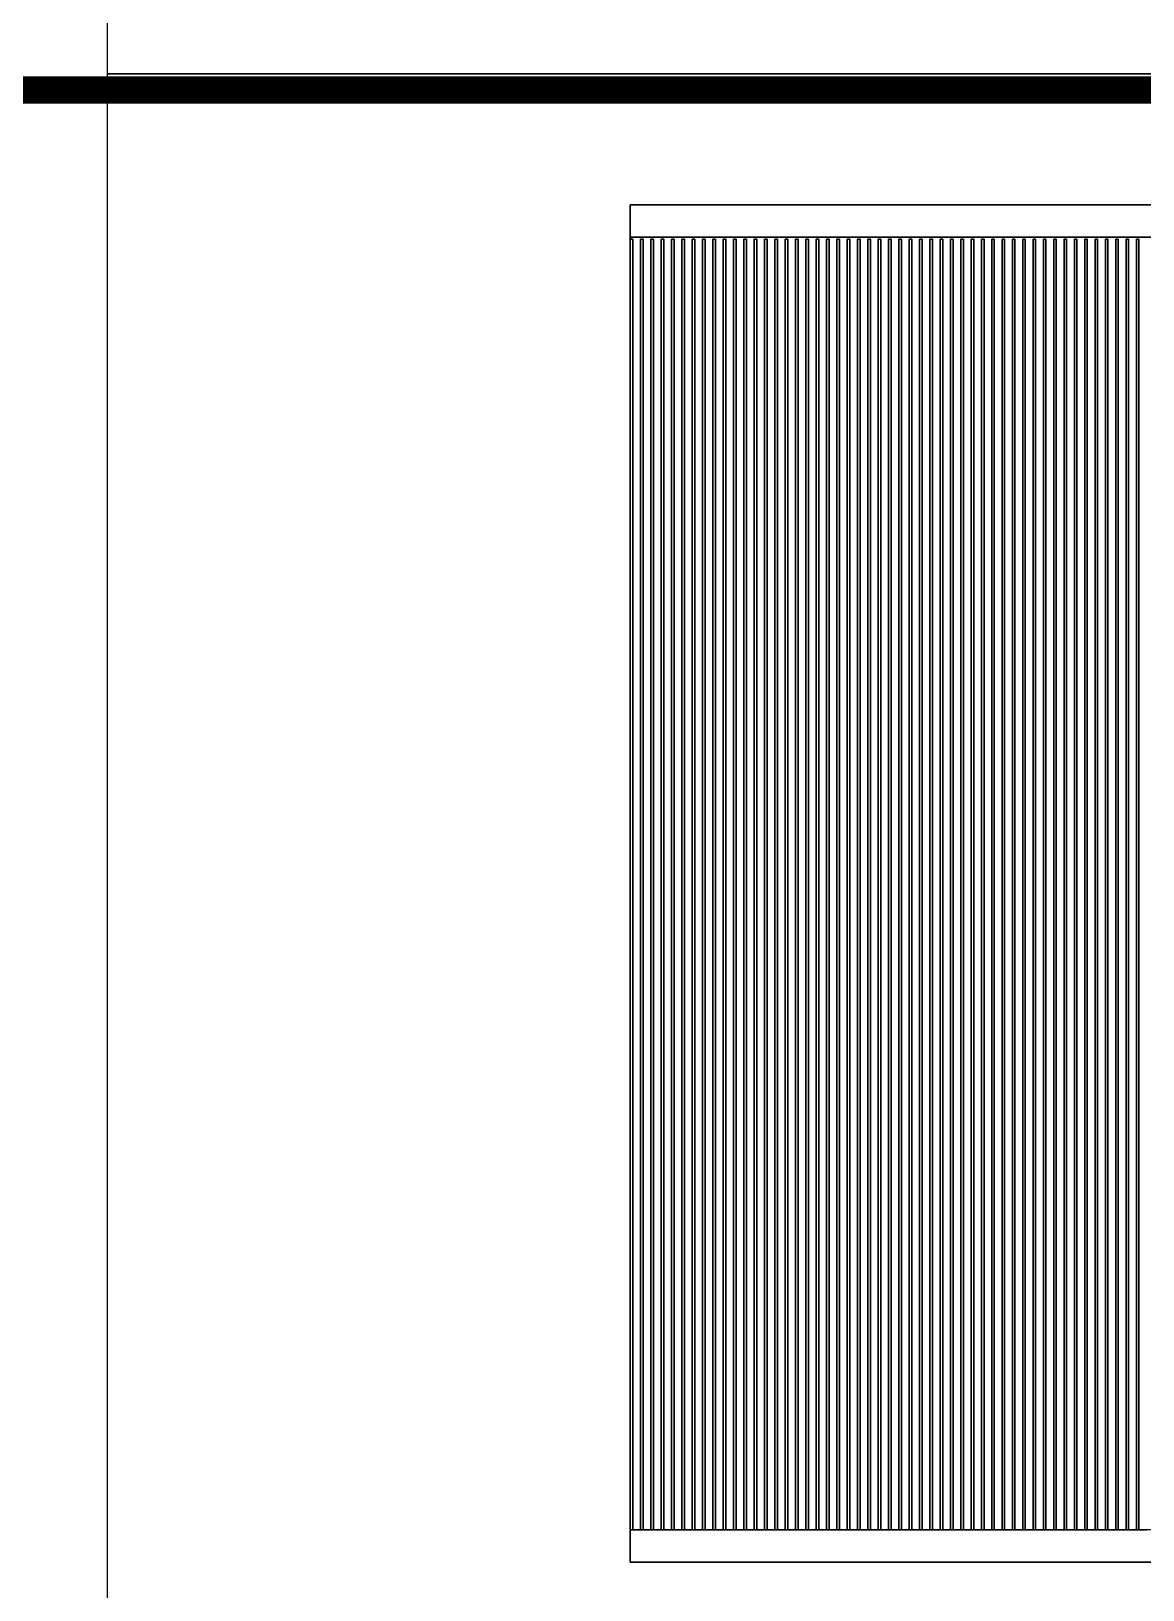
# Model space of a CAD drawing. Extents: x -11215 to 11250, y -11250 to 11250.
# Drawn here: x 1693 to 2554, y -547 to 660 of the extents above; entities that cross this region are included whole.
import ezdxf

# ---------------------------------------------------------------- set-up
doc = ezdxf.new("R2010")
doc.units = 0
doc.layers.get('0').update_dxf_attribs({"linetype": 'CONTINUOUS'})
doc.layers.add('CIF_NbWiring', color=7, linetype='CONTINUOUS')

# ---------------------------------------------------------------- blocks, each defined once
blk = doc.blocks.new('MS-Caps')
at = {"layer": 'CIF_NbWiring'}
for points in [[(-50, 475.25), (-970, 475.25), (-970, 450.25), (-566, 450.25)], [(-570, -551.25), (-576, -551.25), (-576, 448.75), (-578, 448.75), (-578, -551.25), (-584, -551.25), (-584, 448.75), (-586, 448.75), (-586, -551.25), (-592, -551.25), (-592, 448.75), (-594, 448.75), (-594, -551.25), (-600, -551.25), (-600, 448.75), (-602, 448.75), (-602, -551.25), (-608, -551.25), (-608, 448.75), (-610, 448.75), (-610, -551.25), (-616, -551.25), (-616, 448.75), (-618, 448.75), (-618, -551.25), (-624, -551.25), (-624, 448.75), (-626, 448.75), (-626, -551.25), (-632, -551.25), (-632, 448.75), (-634, 448.75), (-634, -551.25), (-640, -551.25), (-640, 448.75), (-642, 448.75), (-642, -551.25), (-648, -551.25), (-648, 448.75), (-650, 448.75), (-650, -551.25), (-656, -551.25), (-656, 448.75), (-658, 448.75), (-658, -551.25), (-664, -551.25), (-664, 448.75), (-666, 448.75), (-666, -551.25), (-672, -551.25), (-672, 448.75), (-674, 448.75), (-674, -551.25), (-680, -551.25), (-680, 448.75), (-682, 448.75), (-682, -551.25), (-688, -551.25), (-688, 448.75), (-690, 448.75), (-690, -551.25), (-696, -551.25), (-696, 448.75), (-698, 448.75), (-698, -551.25), (-704, -551.25), (-704, 448.75), (-706, 448.75), (-706, -551.25), (-712, -551.25), (-712, 448.75), (-714, 448.75), (-714, -551.25), (-720, -551.25), (-720, 448.75), (-722, 448.75), (-722, -551.25), (-728, -551.25), (-728, 448.75), (-730, 448.75), (-730, -551.25), (-736, -551.25), (-736, 448.75), (-738, 448.75), (-738, -551.25), (-744, -551.25), (-744, 448.75), (-746, 448.75), (-746, -551.25), (-752, -551.25), (-752, 448.75), (-754, 448.75), (-754, -551.25), (-760, -551.25), (-760, 448.75), (-762, 448.75), (-762, -551.25), (-768, -551.25), (-768, 448.75), (-770, 448.75), (-770, -551.25), (-776, -551.25), (-776, 448.75), (-778, 448.75), (-778, -551.25), (-784, -551.25), (-784, 448.75), (-786, 448.75), (-786, -551.25), (-792, -551.25), (-792, 448.75), (-794, 448.75), (-794, -551.25), (-800, -551.25), (-800, 448.75), (-802, 448.75), (-802, -551.25), (-808, -551.25), (-808, 448.75), (-810, 448.75), (-810, -551.25), (-816, -551.25), (-816, 448.75), (-818, 448.75), (-818, -551.25), (-824, -551.25), (-824, 448.75), (-826, 448.75), (-826, -551.25), (-832, -551.25), (-832, 448.75), (-834, 448.75), (-834, -551.25), (-840, -551.25), (-840, 448.75), (-842, 448.75), (-842, -551.25), (-848, -551.25), (-848, 448.75), (-850, 448.75), (-850, -551.25), (-856, -551.25), (-856, 448.75), (-858, 448.75), (-858, -551.25), (-864, -551.25), (-864, 448.75), (-866, 448.75), (-866, -551.25), (-872, -551.25), (-872, 448.75), (-874, 448.75), (-874, -551.25), (-880, -551.25), (-880, 448.75), (-882, 448.75), (-882, -551.25), (-888, -551.25), (-888, 448.75), (-890, 448.75), (-890, -551.25), (-896, -551.25), (-896, 448.75), (-898, 448.75), (-898, -551.25), (-904, -551.25), (-904, 448.75), (-906, 448.75), (-906, -551.25), (-912, -551.25), (-912, 448.75), (-914, 448.75), (-914, -551.25), (-920, -551.25), (-920, 448.75), (-922, 448.75), (-922, -551.25), (-928, -551.25), (-928, 448.75), (-930, 448.75), (-930, -551.25), (-936, -551.25), (-936, 448.75), (-938, 448.75), (-938, -551.25), (-944, -551.25), (-944, 448.75), (-946, 448.75), (-946, -551.25), (-952, -551.25), (-952, 448.75), (-954, 448.75), (-954, -551.25), (-960, -551.25), (-960, 448.75), (-962, 448.75), (-962, -551.25), (-968, -551.25), (-968, 448.75), (-970, 448.75), (-970, -576.25), (1069.5, -576.25)]]:
    blk.add_lwpolyline(points, dxfattribs=at)
blk = doc.blocks.new('MS-Caps_r')
at = {"layer": 'CIF_NbWiring'}
for points in [[(-1375, 4576.75), (-1375, 576.75), (112, 576.75)], [(-566, 450.25), (-970, 450.25), (-970, 448.75), (-968, 448.75), (-968, -551.25), (-962, -551.25), (-962, 448.75), (-960, 448.75), (-960, -551.25), (-954, -551.25), (-954, 448.75), (-952, 448.75), (-952, -551.25), (-946, -551.25), (-946, 448.75), (-944, 448.75), (-944, -551.25), (-938, -551.25), (-938, 448.75), (-936, 448.75), (-936, -551.25), (-930, -551.25), (-930, 448.75), (-928, 448.75), (-928, -551.25), (-922, -551.25), (-922, 448.75), (-920, 448.75), (-920, -551.25), (-914, -551.25), (-914, 448.75), (-912, 448.75), (-912, -551.25), (-906, -551.25), (-906, 448.75), (-904, 448.75), (-904, -551.25), (-898, -551.25), (-898, 448.75), (-896, 448.75), (-896, -551.25), (-890, -551.25), (-890, 448.75), (-888, 448.75), (-888, -551.25), (-882, -551.25), (-882, 448.75), (-880, 448.75), (-880, -551.25), (-874, -551.25), (-874, 448.75), (-872, 448.75), (-872, -551.25), (-866, -551.25), (-866, 448.75), (-864, 448.75), (-864, -551.25), (-858, -551.25), (-858, 448.75), (-856, 448.75), (-856, -551.25), (-850, -551.25), (-850, 448.75), (-848, 448.75), (-848, -551.25), (-842, -551.25), (-842, 448.75), (-840, 448.75), (-840, -551.25), (-834, -551.25), (-834, 448.75), (-832, 448.75), (-832, -551.25), (-826, -551.25), (-826, 448.75), (-824, 448.75), (-824, -551.25), (-818, -551.25), (-818, 448.75), (-816, 448.75), (-816, -551.25), (-810, -551.25), (-810, 448.75), (-808, 448.75), (-808, -551.25), (-802, -551.25), (-802, 448.75), (-800, 448.75), (-800, -551.25), (-794, -551.25), (-794, 448.75), (-792, 448.75), (-792, -551.25), (-786, -551.25), (-786, 448.75), (-784, 448.75), (-784, -551.25), (-778, -551.25), (-778, 448.75), (-776, 448.75), (-776, -551.25), (-770, -551.25), (-770, 448.75), (-768, 448.75), (-768, -551.25), (-762, -551.25), (-762, 448.75), (-760, 448.75), (-760, -551.25), (-754, -551.25), (-754, 448.75), (-752, 448.75), (-752, -551.25), (-746, -551.25), (-746, 448.75), (-744, 448.75), (-744, -551.25), (-738, -551.25), (-738, 448.75), (-736, 448.75), (-736, -551.25), (-730, -551.25), (-730, 448.75), (-728, 448.75), (-728, -551.25), (-722, -551.25), (-722, 448.75), (-720, 448.75), (-720, -551.25), (-714, -551.25), (-714, 448.75), (-712, 448.75), (-712, -551.25), (-706, -551.25), (-706, 448.75), (-704, 448.75), (-704, -551.25), (-698, -551.25), (-698, 448.75), (-696, 448.75), (-696, -551.25), (-690, -551.25), (-690, 448.75), (-688, 448.75), (-688, -551.25), (-682, -551.25), (-682, 448.75), (-680, 448.75), (-680, -551.25), (-674, -551.25), (-674, 448.75), (-672, 448.75), (-672, -551.25), (-666, -551.25), (-666, 448.75), (-664, 448.75), (-664, -551.25), (-658, -551.25), (-658, 448.75), (-656, 448.75), (-656, -551.25), (-650, -551.25), (-650, 448.75), (-648, 448.75), (-648, -551.25), (-642, -551.25), (-642, 448.75), (-640, 448.75), (-640, -551.25), (-634, -551.25), (-634, 448.75), (-632, 448.75), (-632, -551.25), (-626, -551.25), (-626, 448.75), (-624, 448.75), (-624, -551.25), (-618, -551.25), (-618, 448.75), (-616, 448.75), (-616, -551.25), (-610, -551.25), (-610, 448.75), (-608, 448.75), (-608, -551.25), (-602, -551.25), (-602, 448.75), (-600, 448.75), (-600, -551.25), (-594, -551.25), (-594, 448.75), (-592, 448.75), (-592, -551.25), (-586, -551.25), (-586, 448.75), (-584, 448.75), (-584, -551.25), (-578, -551.25), (-578, 448.75), (-576, 448.75), (-576, -551.25), (-570, -551.25)], [(1069.5, -576.25), (-970, -576.25), (-970, 475.25), (-50, 475.25), (-50, 576.75), (-1375, 576.75), (-1375, -3423.25)]]:
    blk.add_lwpolyline(points, dxfattribs=at)
blk = doc.blocks.new('MS-Feeds_r')
at = {"layer": 'CIF_NbWiring'}
blk.add_lwpolyline([(-5300, -10000), (-5300, 10000), (-5750, 10000), (-5750, 11000), (-4750, 11000), (-4750, 10000), (-5200, 10000), (-5200, 8624.75), (-2292, 8624.75), (-2292, 8604.75), (-5200, 8604.75), (-5200, 4624.75), (-2192, 4624.75), (-2192, 4604.75), (-5200, 4604.75), (-5200, 624.75), (-2092, 624.75), (-2092, 604.75), (-5200, 604.75), (-5200, -3375.25)], dxfattribs=at)
blk = doc.blocks.new('MS-Feeds')
at = {"layer": 'CIF_NbWiring'}
blk.add_lwpolyline([(-5200, -3375.25), (-5200, 604.75), (-2092, 604.75), (-2092, 624.75), (-5200, 624.75), (-5200, 4604.75), (-2192, 4604.75), (-2192, 4624.75), (-5200, 4624.75), (-5200, 8604.75), (-2292, 8604.75), (-2292, 8624.75), (-5200, 8624.75), (-5200, 10000), (-4750, 10000), (-4750, 11000), (-5750, 11000), (-5750, 10000), (-5300, 10000), (-5300, -10000)], dxfattribs=at)

msp = doc.modelspace()

# ---------------------------------------------------------------- linework, layer by layer
at = {"layer": 'CIF_NbWiring', "const_width": 20}
msp.add_lwpolyline([(0, 614.75), (3158, 614.75)], dxfattribs=at)
at = {"layer": 'CIF_NbWiring'}
for points in [[(2157, 500.75), (4159, 500.75), (4159, 525.75), (2157, 525.75)], [(2157, -500.75), (2159, -500.75), (2159, 499.25), (2157, 499.25)], [(2165, -500.75), (2167, -500.75), (2167, 499.25), (2165, 499.25)], [(2173, -500.75), (2175, -500.75), (2175, 499.25), (2173, 499.25)], [(2181, -500.75), (2183, -500.75), (2183, 499.25), (2181, 499.25)], [(2189, -500.75), (2191, -500.75), (2191, 499.25), (2189, 499.25)], [(2197, -500.75), (2199, -500.75), (2199, 499.25), (2197, 499.25)], [(2205, -500.75), (2207, -500.75), (2207, 499.25), (2205, 499.25)], [(2213, -500.75), (2215, -500.75), (2215, 499.25), (2213, 499.25)], [(2221, -500.75), (2223, -500.75), (2223, 499.25), (2221, 499.25)], [(2229, -500.75), (2231, -500.75), (2231, 499.25), (2229, 499.25)], [(2237, -500.75), (2239, -500.75), (2239, 499.25), (2237, 499.25)], [(2245, -500.75), (2247, -500.75), (2247, 499.25), (2245, 499.25)], [(2253, -500.75), (2255, -500.75), (2255, 499.25), (2253, 499.25)], [(2261, -500.75), (2263, -500.75), (2263, 499.25), (2261, 499.25)], [(2269, -500.75), (2271, -500.75), (2271, 499.25), (2269, 499.25)], [(2277, -500.75), (2279, -500.75), (2279, 499.25), (2277, 499.25)], [(2285, -500.75), (2287, -500.75), (2287, 499.25), (2285, 499.25)], [(2293, -500.75), (2295, -500.75), (2295, 499.25), (2293, 499.25)], [(2301, -500.75), (2303, -500.75), (2303, 499.25), (2301, 499.25)], [(2309, -500.75), (2311, -500.75), (2311, 499.25), (2309, 499.25)], [(2317, -500.75), (2319, -500.75), (2319, 499.25), (2317, 499.25)], [(2325, -500.75), (2327, -500.75), (2327, 499.25), (2325, 499.25)], [(2333, -500.75), (2335, -500.75), (2335, 499.25), (2333, 499.25)], [(2341, -500.75), (2343, -500.75), (2343, 499.25), (2341, 499.25)], [(2349, -500.75), (2351, -500.75), (2351, 499.25), (2349, 499.25)], [(2357, -500.75), (2359, -500.75), (2359, 499.25), (2357, 499.25)], [(2365, -500.75), (2367, -500.75), (2367, 499.25), (2365, 499.25)], [(2373, -500.75), (2375, -500.75), (2375, 499.25), (2373, 499.25)], [(2381, -500.75), (2383, -500.75), (2383, 499.25), (2381, 499.25)], [(2389, -500.75), (2391, -500.75), (2391, 499.25), (2389, 499.25)], [(2397, -500.75), (2399, -500.75), (2399, 499.25), (2397, 499.25)], [(2405, -500.75), (2407, -500.75), (2407, 499.25), (2405, 499.25)], [(2413, -500.75), (2415, -500.75), (2415, 499.25), (2413, 499.25)], [(2421, -500.75), (2423, -500.75), (2423, 499.25), (2421, 499.25)], [(2429, -500.75), (2431, -500.75), (2431, 499.25), (2429, 499.25)], [(2437, -500.75), (2439, -500.75), (2439, 499.25), (2437, 499.25)], [(2445, -500.75), (2447, -500.75), (2447, 499.25), (2445, 499.25)], [(2453, -500.75), (2455, -500.75), (2455, 499.25), (2453, 499.25)], [(2461, -500.75), (2463, -500.75), (2463, 499.25), (2461, 499.25)], [(2469, -500.75), (2471, -500.75), (2471, 499.25), (2469, 499.25)], [(2477, -500.75), (2479, -500.75), (2479, 499.25), (2477, 499.25)], [(2485, -500.75), (2487, -500.75), (2487, 499.25), (2485, 499.25)], [(2493, -500.75), (2495, -500.75), (2495, 499.25), (2493, 499.25)], [(2501, -500.75), (2503, -500.75), (2503, 499.25), (2501, 499.25)], [(2509, -500.75), (2511, -500.75), (2511, 499.25), (2509, 499.25)], [(2517, -500.75), (2519, -500.75), (2519, 499.25), (2517, 499.25)], [(2525, -500.75), (2527, -500.75), (2527, 499.25), (2525, 499.25)], [(2533, -500.75), (2535, -500.75), (2535, 499.25), (2533, 499.25)], [(2541, -500.75), (2543, -500.75), (2543, 499.25), (2541, 499.25)], [(2549, -500.75), (2551, -500.75), (2551, 499.25), (2549, 499.25)], [(2157, -525.75), (4159, -525.75), (4159, -500.75), (2157, -500.75)]]:
    msp.add_lwpolyline(points, close=True, dxfattribs=at)

# ---------------------------------------------------------------- block references
for name, p in [('MS-Feeds_r', (5250, 0)), ('MS-Feeds', (5250, 0)), ('MS-Caps_r', (3127, 50.5)), ('MS-Caps', (3127, 50.5))]:
    msp.add_blockref(name, p)

doc.saveas('drawing.dxf')
